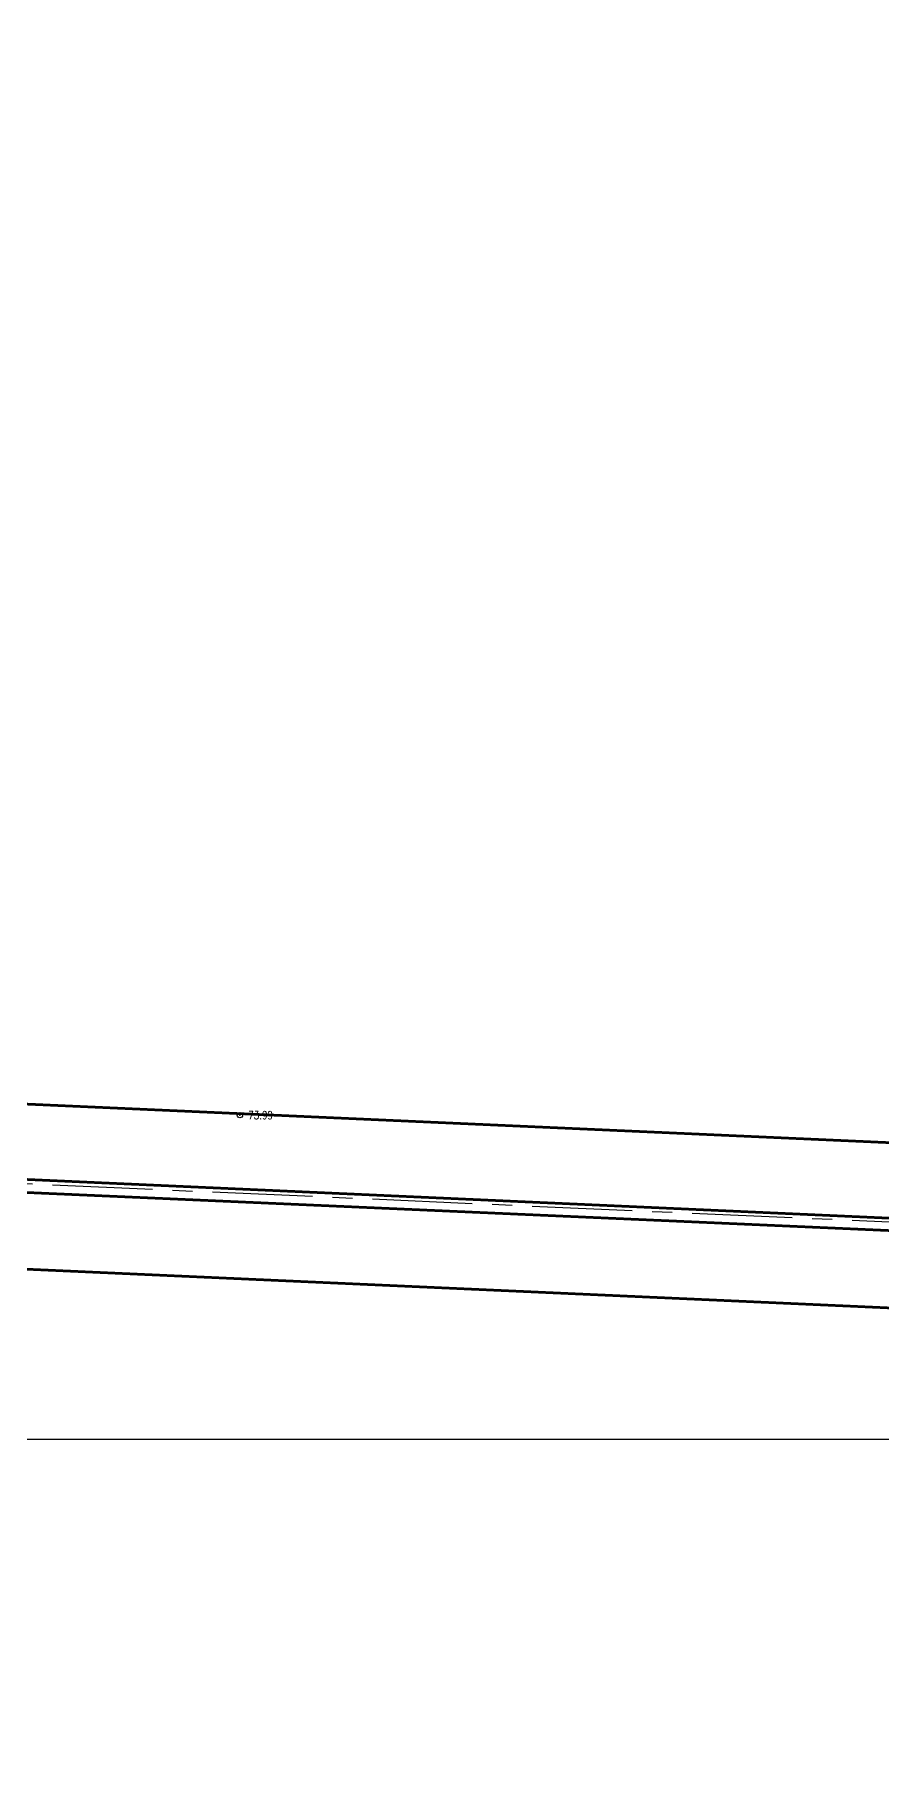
# Model space of a CAD drawing. Extents: x 10519 to 17598, y -625 to 2857.
# Drawn here: x 14113.5 to 14240.4, y -99.5 to 160.2 of the extents above; entities that cross this region are included whole.
import ezdxf
from ezdxf.enums import TextEntityAlignment as Align

# ---------------------------------------------------------------- set-up
doc = ezdxf.new("R2010")
doc.units = 0
doc.header["$MEASUREMENT"] = 0
doc.linetypes.add('CENTER', pattern=[2, 1.25, -0.25, 0.25, -0.25])
doc.linetypes.add('CENTERX2', pattern=[4, 2.5, -0.5, 0.5, -0.5])
doc.layers.get('0').update_dxf_attribs({"linetype": 'CONTINUOUS'})
for name, color, linetype in [('00000衢化东路中线', 1, 'CENTER'), ('00000道路边线', 2, 'CONTINUOUS'), ('0000原地形', 252, 'CONTINUOUS'), ('TYBZ', 7, 'CONTINUOUS')]:
    doc.layers.add(name, color=color, linetype=linetype)
doc.styles.get("Standard").update_dxf_attribs({"font": 'txt8.shx', "width": 0.8, "bigfont": 'hz.shx'})

# ---------------------------------------------------------------- blocks, each defined once
blk = doc.blocks.new('GC117')
blk.add_circle((0, 0), 0.8)
blk.add_point((0, 0))

msp = doc.modelspace()

# ---------------------------------------------------------------- linework, layer by layer
at = {"layer": '00000衢化东路中线', "color": 6, "linetype": 'CENTERX2', "ltscale": 6, "extrusion": (0.044192, 0.999023, 0)}
msp.add_line((14068.19, -10.15), (14263.15, -18.77, 74.89), dxfattribs=at)
at = {"layer": '00000道路边线', "const_width": 0.4}
for points in [[(13998.4, 562.4, 0.469032), (13977.8, 529.94), (14013.85, 418.14, -0.078123), (14044.38, 223.92), (14044.38, 26.78, 0.401182), (14068.26, 1.81), (14112.17, -0.16), (14293.35, -8.26), (14423.24, -14.07), (14638.87, -23.63), (14928.22, -34.45)], [(14036.38, -99.28), (14036.38, -37.21, -0.427411), (14052.05, -22.22), (14413.14, -38.43)]]:
    msp.add_lwpolyline(points, format="xyb", dxfattribs=at)
msp.add_lwpolyline([(14069.52, -11.56), (14068.67, -10.5), (14069.64, -9.55), (14136.2, -12.54), (14242.06, -17.29), (14263.68, -18.33), (14287.91, -19.46), (14288.49, -20.55), (14287.98, -21.16), (14263.56, -20.12), (14242.12, -19.15), (14129.02, -14.16), (14069.5, -11.54)], dxfattribs=at)
at = {"layer": 'TYBZ'}
msp.add_lwpolyline([(13072.07, 1822.21), (14409.24, 1822.21), (14409.24, -50.46), (13072.07, -50.46)], close=True, dxfattribs=at)

# ---------------------------------------------------------------- block references
at = {"layer": '0000原地形', "linetype": 'Continuous', "xscale": 0.5, "yscale": 0.5}
msp.add_blockref('GC117', (14144.24, -1.82, 73.99), dxfattribs=at)

# ---------------------------------------------------------------- texts
at = {"layer": '0000原地形', "linetype": 'Continuous', "width": 0.8}
msp.add_text('73.99', height=1.2, dxfattribs=at).set_placement((14145.49, -1.82), align=Align.MIDDLE_LEFT)

doc.saveas('drawing.dxf')
